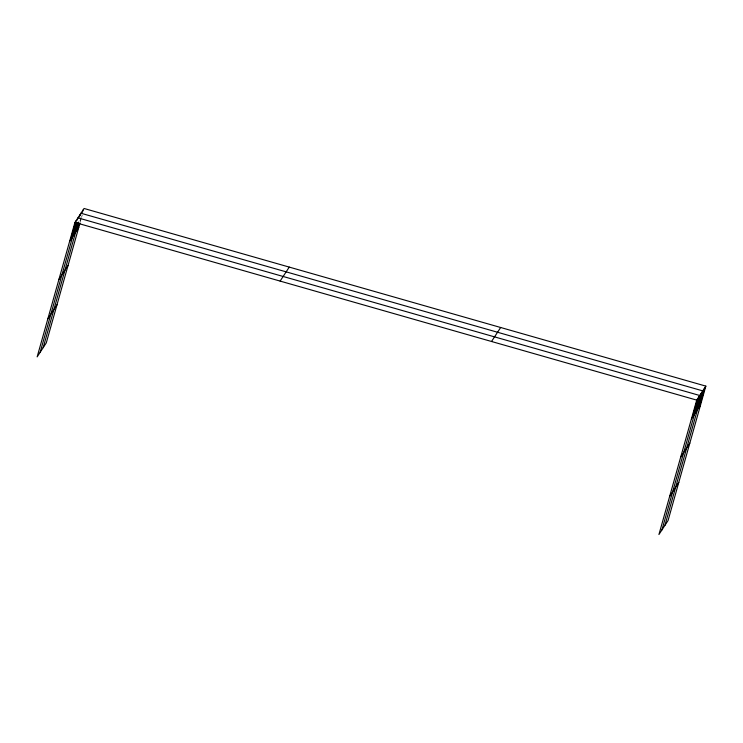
<?xml version="1.0" encoding="UTF-8"?>
<svg xmlns="http://www.w3.org/2000/svg" width="743" height="743" viewBox="0 0 743 743"><rect width="100%" height="100%" fill="white"/><g stroke="black" fill="none" stroke-linecap="round" stroke-linejoin="round"><path stroke-width="0.56" stroke-dasharray="3.71 2.79" d="M79.928 221.126L81.173 216.696M80.337 221.758L81.275 218.433M81.581 217.327L82.204 215.117"/><path stroke-width="1.11" d="M705.85 386.119L696.711 400.115L658.93 534.523L668.068 520.537L705.85 386.119L84.07 208.477L74.932 222.463L37.15 356.881L46.289 342.885L80.03 222.863M70.65 239.748L75.935 220.931M71.653 238.206L76.009 222.705M40.168 352.266L76.705 222.278M77.328 220.058L77.95 217.848L699.73 395.499L661.948 529.908M73.668 235.122L77.086 222.946M74.672 233.59L77.783 222.519M79.334 216.984L79.956 214.773M43.187 347.64L78.479 222.083M80.346 215.442L80.968 213.232L702.739 390.874L664.957 525.292M76.715 230.46L78.582 223.819M77.746 228.872L79.306 223.337M82.417 212.275L83.04 210.055M692.43 417.39L697.714 398.573M693.433 415.857L698.717 397.031M695.439 412.774L700.733 393.957M696.451 411.232L701.736 392.415M698.485 408.111L703.779 389.295M699.525 406.523L704.81 387.707M69.647 241.28L78.786 227.293M58.92 279.433L68.059 265.437M47.877 318.738L57.016 304.741M280.12 281.095L289.259 267.099M491.522 341.492L500.661 327.496M691.417 418.931L700.556 404.935M680.699 457.075L689.838 443.088M669.647 496.38L678.786 482.383M74.932 222.463L696.711 400.115"/></g></svg>
